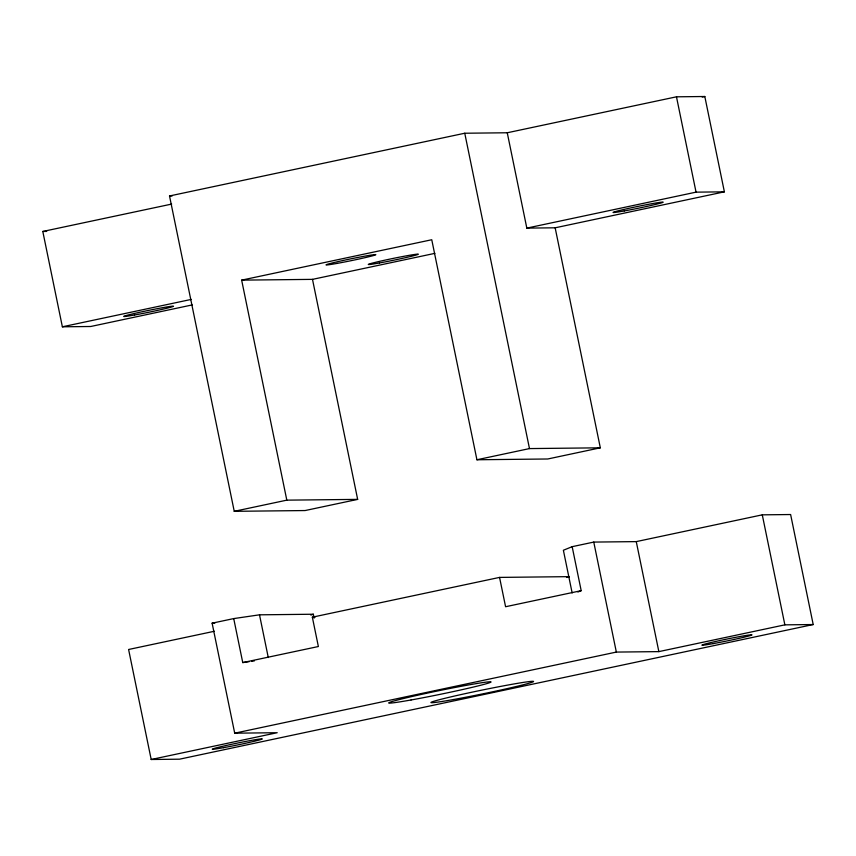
<?xml version="1.0" encoding="UTF-8"?>
<svg xmlns="http://www.w3.org/2000/svg" width="856" height="856" viewBox="0 0 856 856"><rect width="100%" height="100%" fill="white"/><g stroke="black" fill="none" stroke-linecap="round" stroke-linejoin="round"><path stroke-width="1.28" d="M214.353 631.268L128.603 649.49L151.191 759.497L179.525 759.186L813.2 624.538L790.623 514.531L762.279 514.841L636.265 541.613L593.764 542.083L572.161 546.674L563.376 550.248L572.15 592.962M577.896 592.01L581.192 590.672L572.161 546.674M310.867 615.1L313.339 614.233L314.141 618.118M357.658 499.38L286.814 500.15L241.649 280.137L312.494 279.366L357.658 499.38L305.089 510.55L234.244 511.321L169.52 195.971L464.755 133.236L507.255 132.766L676.475 96.814L704.809 96.503L724.379 191.84L555.159 227.803L526.825 228.113L507.255 132.766M192.236 304.918L90.704 326.5L62.37 326.799L42.8 231.462L171.671 204.081M702.198 97.06L704.809 96.503M241.649 280.137L431.756 239.744L476.92 459.758L547.754 458.987L600.323 447.816L555.159 227.803M62.37 326.799L191.241 299.418M526.825 228.113L696.046 192.151L724.379 191.84M312.494 279.366L434.891 253.355M234.244 511.321L286.814 500.15M476.92 459.758L529.479 448.587L600.323 447.816M151.191 759.497L277.205 732.715L234.704 733.185L212.117 623.179L233.72 618.588L259.507 614.822L313.339 614.233M233.72 618.588L242.751 662.587L318.368 646.526L312.344 617.187L499.562 577.404L569.069 576.644M566.501 577.458L569.101 576.901M581.192 590.672L505.586 606.733L499.562 577.404M234.704 733.185L616.341 652.079L658.853 651.619L784.866 624.848L813.2 624.538M242.751 662.587L249.203 661.645M251.782 661.271L254.36 660.896M169.52 195.971L172.174 195.938M42.8 231.462L46.663 231.42M312.344 617.187L315.019 617.155M212.117 623.179L214.781 623.147M676.475 96.814L696.046 192.151M762.279 514.841L784.866 624.848M636.265 541.613L658.853 651.619M593.764 542.083L616.341 652.079M464.755 133.236L529.479 448.587M259.507 614.822L268.27 657.526M624.302 210.94A25.477 0.931 -11.6 0 0 663.1 202.262A25.477 0.931 -11.6 0 0 627.213 208.693A25.477 0.931 -11.6 0 0 624.302 210.94M134.638 314.987A25.477 0.931 -11.6 0 0 173.447 306.309A25.477 0.931 -11.6 0 0 137.559 312.75A25.477 0.931 -11.6 0 0 134.638 314.987M379.465 262.963A25.477 0.931 -11.6 0 0 418.274 254.286A25.477 0.931 -11.6 0 0 382.386 260.716A25.477 0.931 -11.6 0 0 379.465 262.963M336.964 263.423A25.477 0.931 -11.6 0 0 375.763 254.746A25.477 0.931 -11.6 0 0 339.885 261.187A25.477 0.931 -11.6 0 0 336.964 263.423M713.123 643.637A25.477 0.931 -11.6 0 0 751.921 634.949A25.477 0.931 -11.6 0 0 716.033 641.39A25.477 0.931 -11.6 0 0 713.123 643.637M223.459 747.684A25.477 0.931 -11.6 0 0 262.257 739.006A25.477 0.931 -11.6 0 0 226.38 745.437A25.477 0.931 -11.6 0 0 223.459 747.684M453.562 699.513A52.441 1.926 -11.6 0 0 533.449 681.644A52.441 1.926 -11.6 0 0 459.565 694.89A52.441 1.926 -11.6 0 0 453.562 699.513M411.062 699.973A52.441 1.926 -11.6 0 0 490.948 682.104A52.441 1.926 -11.6 0 0 417.065 695.361A52.441 1.926 -11.6 0 0 411.062 699.973"/></g></svg>
